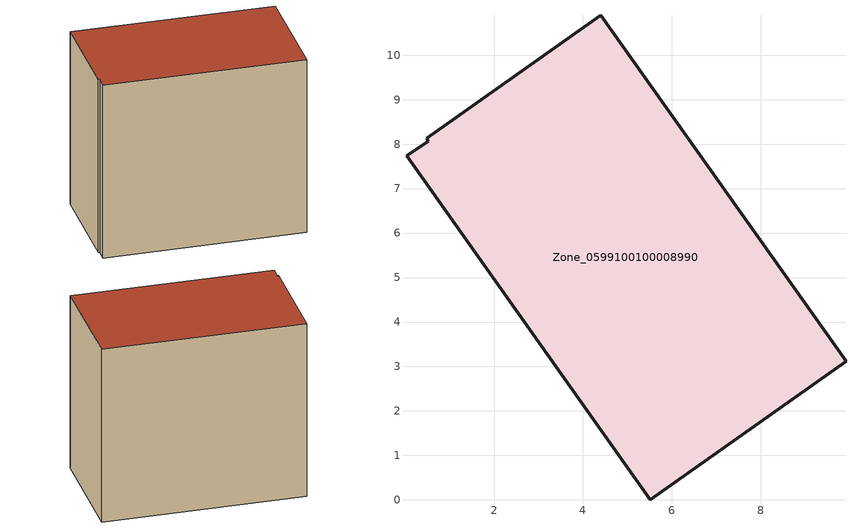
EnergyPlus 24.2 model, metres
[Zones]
Zone_0599100100008990
 floor ground (C_G): 0.52,8.06 0.49,8.13 4.39,10.9 9.91,3.12 5.52,0 0.03,7.74 z0
 wall outside (C_F): 5.52,0 9.91,3.12 4.39,10.9 0.49,8.13 0.52,8.06 0.03,7.74 5.52,0 z0:8.75
 roof outside (C_R): 0.52,8.06 0.03,7.74 5.52,0 9.91,3.12 4.39,10.9 0.49,8.13 z8.75
[BUILDING]
Pand.0599100100008990: North Axis=0; Terrain=City; Loads Convergence Tolerance Value=0.04; Temperature Convergence Tolerance Value=0.4; Solar Distribution=FullExterior; Maximum Number of Warmup Days=25; Minimum Number of Warmup Days=1
[Site:Location]
Rotterdam.The.Hague.AP_ZH_NLD Design_Conditions: Latitude=51.96; Longitude=4.45; Time Zone=1; Elevation=-4.5
[SITE:GROUNDTEMPERATURE:BUILDINGSURFACE]
18, 18, 18, 18, 18, 18, 18, 18, 18, 18, 18, 18
[MATERIAL] Thermal Absorptance=0.9; Solar Absorptance=0.7; Visible Absorptance=0.7
Name | Roughness | Thickness | Conductivity | Density | Specific Heat
G.TI.2006-2014 | MediumSmooth | 0.15 | 0.06 | 540 | 1210
F.TI.2006-2014 | Rough | 0.3 | 0.12 | 1920 | 840
R.TI.2006-2014 | MediumRough | 0.2 | 0.08 | 1500 | 1000
[CONSTRUCTION]
C_G: G.TI.2006-2014
C_F: F.TI.2006-2014
C_R: R.TI.2006-2014
[ZONE]
Zone_0599100100008990: Type=1; Multiplier=1; Ceiling Height=Autocalculate; Volume=Autocalculate; Floor Area=autocalculate; Part of Total Floor Area=Yes
[ZONEINFILTRATION:DESIGNFLOWRATE]
Infil_Zone_0599100100008990: Zone or ZoneList or Space or SpaceList=Zone_0599100100008990; Schedule=AlwaysOn; Design Flow Rate Calculation Method=Flow/Area; Flow Rate per Floor Area=0.0015; Constant Term Coefficient=1; Temperature Term Coefficient=0; Velocity Term Coefficient=0; Velocity Squared Term Coefficient=0
[HVACTEMPLATE:ZONE:IDEALLOADSAIRSYSTEM]
Zone_0599100100008990: Maximum Heating Supply Air Temperature=50; Minimum Cooling Supply Air Temperature=13; Maximum Heating Supply Air Humidity Ratio=0.0156; Minimum Cooling Supply Air Humidity Ratio=0.0077; Heating Limit=NoLimit; Cooling Limit=NoLimit; Dehumidification Control Type=ConstantSensibleHeatRatio; Cooling Sensible Heat Ratio=0.7; Dehumidification Setpoint=60; Humidification Control Type=None; Humidification Setpoint=30; Outdoor Air Method=None; Outdoor Air Flow Rate per Person=0.00944; Outdoor Air Flow Rate per Zone Floor Area=0; Outdoor Air Flow Rate per Zone=0; Demand Controlled Ventilation Type=None; Outdoor Air Economizer Type=NoEconomizer; Heat Recovery Type=None; Sensible Heat Recovery Effectiveness=0.7; Latent Heat Recovery Effectiveness=0.65
[ZONECONTROL:THERMOSTAT]
ThermostatControl_Zone_0599100100008990: Zone or ZoneList=Zone_0599100100008990; Control Type Schedule=DualSetpointControlType; Control 1=Thermostat_Zone_0599100100008990; Temperature Difference Between Cutout And Setpoint=0
[THERMOSTATSETPOINT:DUALSETPOINT]
Thermostat_Zone_0599100100008990: Heating Setpoint Temperature Schedule=HeatingSetpoint_Zone_0599100100008990; Cooling Setpoint Temperature Schedule=CoolingSetpoint_Zone_0599100100008990
[SCHEDULE:COMPACT]
HeatingSetpoint_Zone_0599100100008990: Through: 12/31, For: AllDays, Until: 24:00, 21
CoolingSetpoint_Zone_0599100100008990: Through: 12/31, For: AllDays, Until: 24:00, 24
DualSetpointControlType: Through: 12/31, For: AllDays, Until: 24:00, 4
AlwaysOn: Through: 12/31, For: AllDays, Until: 24:00, 1
